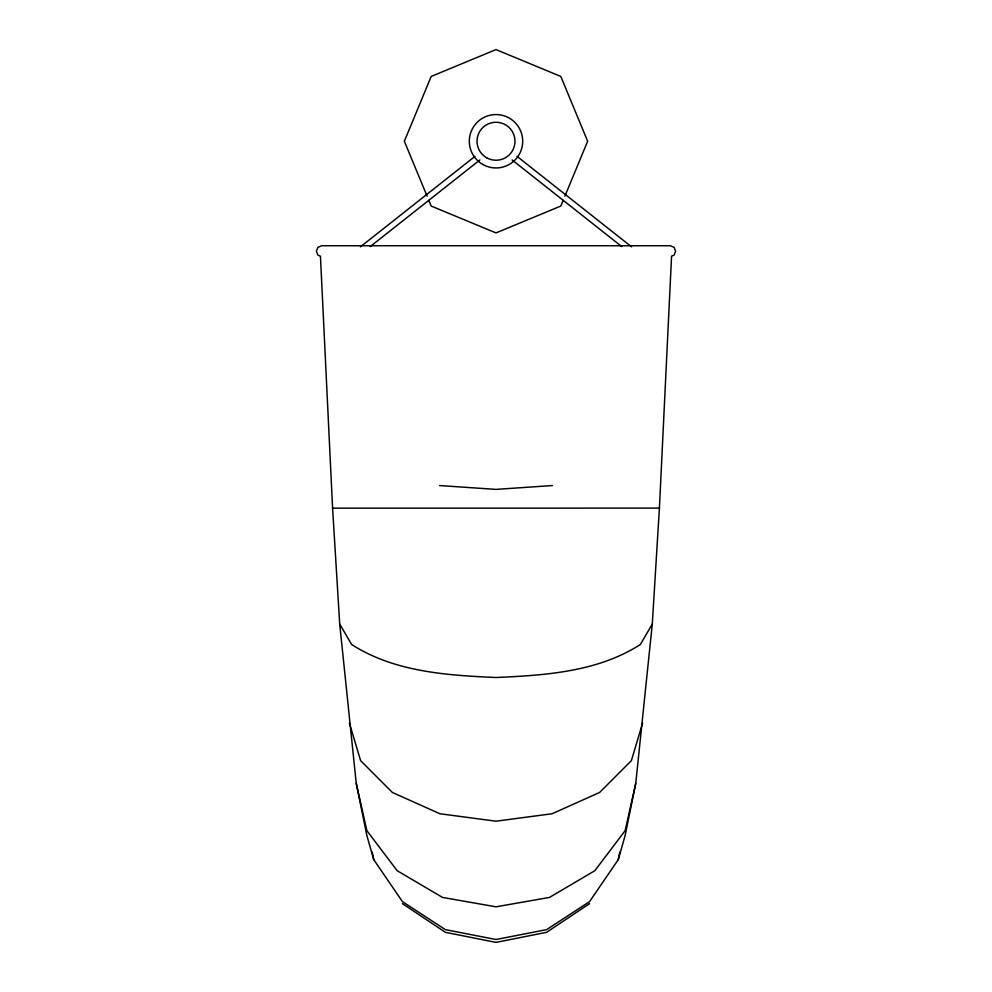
<?xml version="1.0" encoding="UTF-8"?>
<svg xmlns="http://www.w3.org/2000/svg" width="992" height="992" viewBox="0 0 992 992"><rect width="100%" height="100%" fill="white"/><g stroke="black" fill="none" stroke-linecap="round" stroke-linejoin="round"><path stroke-width="1.49" d="M659.407 508.164L671.572 256.172L674.076 255.13L675.639 251.236L674.076 247.343L670.307 245.731L321.693 245.731L317.924 247.343L316.361 251.236L317.924 255.13L320.441 256.196L332.593 508.164L339.71 624.055L356.252 783.432L366.916 835.723L373.736 859.618L402.417 901.616L445.358 929.628L496 939.511L546.642 929.628L589.583 901.616L618.264 859.618L625.084 835.723L635.748 783.432L652.29 624.067L659.407 508.115L332.593 508.164M618.264 859.618L619.789 852.103M635.748 783.432L625.134 830.651L594.84 870.703L549.481 897.413L496 906.824L442.519 897.413L397.16 870.703L366.866 830.651L356.252 783.432M642.58 723.118L631.396 760.641L599.627 792.459L552.085 813.75L496 821.202L439.915 813.75L392.373 792.459L360.604 760.641L349.42 723.118M563.146 200.421L560.802 206.063L496 232.909L431.198 206.063L428.854 200.421M564.894 196.193L587.648 141.248L560.802 76.446L496 49.6L431.198 76.446L404.352 141.248L427.106 196.193M652.29 624.055L640.361 644.515C597.531 671.944 545.439 675.292 496 677.511C446.561 675.292 394.469 671.944 351.639 644.515L339.71 624.055M360.418 246.859L474.945 156.389M370.227 246.586L479.917 159.923M589.583 903.625L546.642 932.306L496 942.4L445.358 932.306L402.417 903.625M552.445 485.547L496 489.391L439.555 485.547M517.055 156.389L631.582 246.859M512.083 159.923L621.773 246.586M372.211 852.103L373.736 859.618M486.514 157.691A18.984 18.984 0 0 0 514.984 141.248A18.984 18.984 0 0 0 486.514 124.806A18.984 18.984 0 0 0 486.514 157.691M482.645 164.374A26.697 26.697 0 0 0 522.697 141.248A26.697 26.697 0 0 0 482.645 118.135A26.697 26.697 0 0 0 482.645 164.374"/></g></svg>
